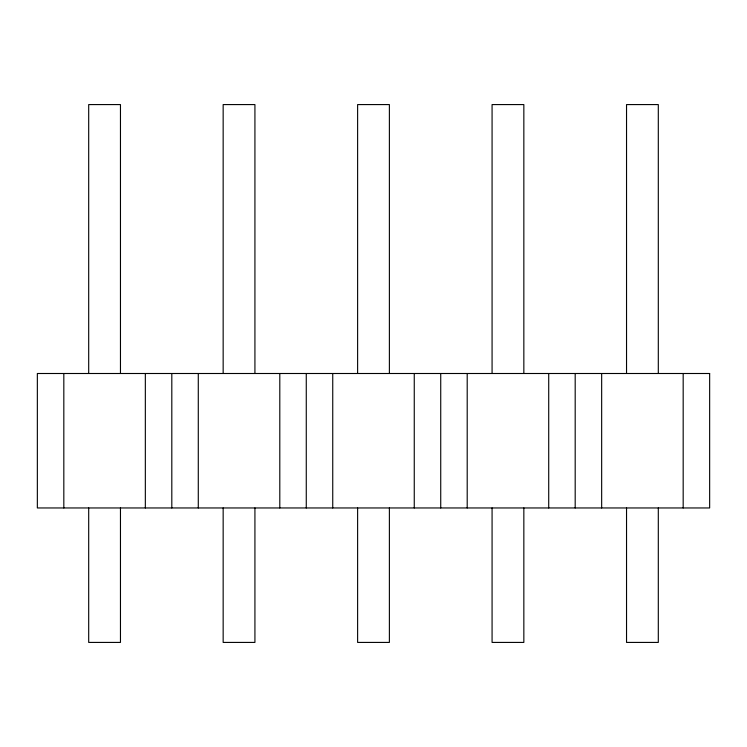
<?xml version="1.0" encoding="UTF-8"?>
<svg xmlns="http://www.w3.org/2000/svg" width="747" height="747" viewBox="0 0 747 747"><rect width="100%" height="100%" fill="white"/><g stroke="black" fill="none" stroke-linecap="round" stroke-linejoin="round"><path stroke-width="1.12" d="M683.178 373.5L683.178 507.96M658.303 373.5L658.303 104.58L626.537 104.58L626.537 373.5M658.303 507.96L658.303 642.42L626.537 642.42L626.537 507.96M601.662 373.5L601.662 507.96M575.19 373.5L575.19 507.96M548.718 373.5L548.718 507.96M523.843 373.5L523.843 104.58L492.077 104.58L492.077 373.5M523.843 507.96L523.843 642.42L492.077 642.42L492.077 507.96M467.202 373.5L467.202 507.96M440.73 373.5L440.73 507.96M414.258 373.5L414.258 507.96M389.383 373.5L389.383 104.58L357.617 104.58L357.617 373.5M389.383 507.96L389.383 642.42L357.617 642.42L357.617 507.96M332.742 373.5L332.742 507.96M306.27 373.5L306.27 507.96M279.798 373.5L279.798 507.96M254.923 373.5L254.923 104.58L223.157 104.58L223.157 373.5M254.923 507.96L254.923 642.42L223.157 642.42L223.157 507.96M198.282 373.5L198.282 507.96M171.81 373.5L171.81 507.96M145.338 373.5L145.338 507.96M120.463 373.5L120.463 104.58L88.697 104.58L88.697 373.5M120.463 507.96L120.463 642.42L88.697 642.42L88.697 507.96M63.822 373.5L63.822 507.96M709.65 373.5L37.35 373.5L37.35 507.96L709.65 507.96L709.65 373.5"/></g></svg>
